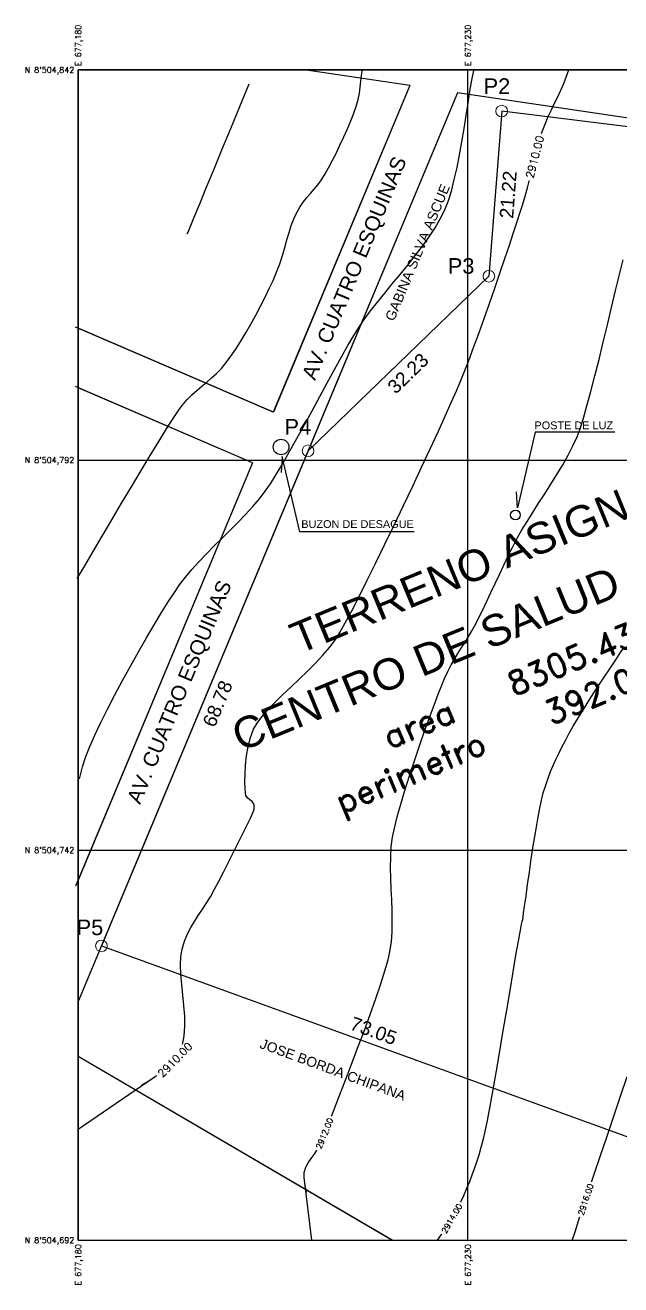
# Model space of a CAD drawing. Header units: metres. Extents: x 677079 to 678391, y 8504539 to 8504848.
# Drawn here: x 677173.2 to 677249.6, y 8504686.3 to 8504847.7 of the extents above; entities that cross this region are included whole.
import ezdxf
from ezdxf.enums import TextEntityAlignment as Align

# ---------------------------------------------------------------- set-up
doc = ezdxf.new("R2010")
doc.units = ezdxf.units.M
for name, color, linetype in [('C-HYDR-CTCH-FPTH', 4, 'Continuous'), ('C-TOPO', 7, 'Continuous'), ('C-TOPO-MAJR', 9, 'Continuous'), ('C-TOPO-MINR', 8, 'Continuous'), ('C-TOPO-TEXT', 7, 'Continuous'), ('GRID_NE', 251, 'Continuous'), ('GRID_NE_TXT', 7, 'Continuous')]:
    doc.layers.add(name, color=color, linetype=linetype)
doc.layers.add('COTAS', color=40, linetype='Continuous', lineweight=5)
doc.layers.add('CUADROS', color=9, linetype='Continuous', lineweight=20)
doc.styles.add('COTAS', font='arial.ttf')
doc.styles.add('CUADROS', font='arial.ttf')
doc.styles.add('GRID', font='romand.shx')
doc.styles.get("Standard").update_dxf_attribs({"font": 'simplex.shx'})
doc.dimstyles.new('GenDist', dxfattribs={"dimtxt": 1.75, "dimasz": 1, "dimexe": 0.18, "dimexo": 0.0625, "dimgap": 0.5, "dimtad": 2, "dimzin": 1, "dimdsep": 46, "dimtxsty": 'COTAS', "dimcen": 0.09, "dimse1": 1, "dimse2": 1, "dimsd1": 1, "dimsd2": 1, "dimclrt": 1, "dimadec": 0, "dimazin": 0, "dimtfac": 1, "dimtofl": 0, "dimtmove": 0, "dimatfit": 3, "dimfxl": 1, "dimtolj": 1, "dimtzin": 0, "dimarcsym": 0})

# ---------------------------------------------------------------- blocks, each defined once
blk = doc.blocks.new('*D86')
at = {"layer": 'Defpoints', "color": 0, "transparency": 16777216}
for p in [(677234.3, 8504836.49), (677234.33, 8504836.73), (677298.14, 8504828.8)]:
    blk.add_point(p, dxfattribs=at)
at = {"layer": 'COTAS', "color": 1, "transparency": 16777216, "insert": (677266.03, 8504831.14), "char_height": 1.75, "attachment_point": 5, "rotation": 352.916, "style": 'COTAS'}
blk.add_mtext('\\A1;64.30', dxfattribs=at)
blk = doc.blocks.new('*D87')
at = {"layer": 'Defpoints', "color": 0, "transparency": 16777216}
for p in [(677234.33, 8504836.73), (677232.69, 8504815.57), (677232.97, 8504815.55)]:
    blk.add_point(p, dxfattribs=at)
at = {"layer": 'COTAS', "color": 1, "transparency": 16777216, "insert": (677235.16, 8504826.02), "char_height": 1.75, "attachment_point": 5, "rotation": 85.5758, "style": 'COTAS'}
blk.add_mtext('\\A1;21.22', dxfattribs=at)
blk = doc.blocks.new('*D88')
at = {"layer": 'Defpoints', "color": 0, "transparency": 16777216}
for p in [(677232.69, 8504815.57), (677209.5, 8504793.19), (677209.76, 8504792.92)]:
    blk.add_point(p, dxfattribs=at)
at = {"layer": 'COTAS', "color": 1, "transparency": 16777216, "insert": (677222.32, 8504803.11), "char_height": 1.75, "attachment_point": 5, "rotation": 43.9755, "style": 'COTAS'}
blk.add_mtext('\\A1;32.23', dxfattribs=at)
blk = doc.blocks.new('*D89')
at = {"layer": 'Defpoints', "color": 0, "transparency": 16777216}
for p in [(677209.5, 8504793.19), (677182.98, 8504729.73), (677183.34, 8504729.58)]:
    blk.add_point(p, dxfattribs=at)
at = {"layer": 'COTAS', "color": 1, "transparency": 16777216, "insert": (677197.89, 8504760.77), "char_height": 1.75, "attachment_point": 5, "rotation": 67.3236, "style": 'COTAS'}
blk.add_mtext('\\A1;68.78', dxfattribs=at)
blk = doc.blocks.new('*D90')
at = {"layer": 'Defpoints', "color": 0, "transparency": 16777216}
for p in [(677182.98, 8504729.73), (677251.65, 8504704.82), (677251.75, 8504705.08)]:
    blk.add_point(p, dxfattribs=at)
at = {"layer": 'COTAS', "color": 1, "transparency": 16777216, "insert": (677217.89, 8504718.84), "char_height": 1.75, "attachment_point": 5, "rotation": 340.0594, "style": 'COTAS'}
blk.add_mtext('\\A1;73.05', dxfattribs=at)
blk = doc.blocks.new('*U100')
at = {"layer": 'C-TOPO-MAJR', "color": 9, "linetype": 'Continuous', "lineweight": -3, "insert": (677192.42, 8504715.13, 2910), "char_height": 1, "width": 5.7714, "attachment_point": 5, "rotation": 45.419, "bg_fill": 3, "box_fill_scale": 1.2, "bg_fill_color": 256, "bg_fill_true_color": 13158600, "bg_fill_transparency": 0}
blk.add_mtext('2910.00', dxfattribs=at)
blk = doc.blocks.new('*U101')
at = {"layer": 'C-TOPO-MINR', "color": 8, "linetype": 'Continuous', "lineweight": -3, "insert": (677211.6, 8504705.69, 2912), "char_height": 0.75, "width": 4.3286, "attachment_point": 5, "rotation": 67.6441, "bg_fill": 3, "box_fill_scale": 1.266667, "bg_fill_color": 256, "bg_fill_true_color": 13158600, "bg_fill_transparency": 0}
blk.add_mtext('2912.00', dxfattribs=at)
blk = doc.blocks.new('*U102')
at = {"layer": 'C-TOPO-MINR', "color": 8, "linetype": 'Continuous', "lineweight": -3, "insert": (677227.93, 8504694.79, 2914), "char_height": 0.75, "width": 4.3286, "attachment_point": 5, "rotation": 59.6395, "bg_fill": 3, "box_fill_scale": 1.266667, "bg_fill_color": 256, "bg_fill_true_color": 13158600, "bg_fill_transparency": 0}
blk.add_mtext('2914.00', dxfattribs=at)
blk = doc.blocks.new('*U103')
at = {"layer": 'C-TOPO-MINR', "color": 8, "linetype": 'Continuous', "lineweight": -3, "insert": (677245.11, 8504697.23, 2916), "char_height": 0.75, "width": 4.3286, "attachment_point": 5, "rotation": 71.4275, "bg_fill": 3, "box_fill_scale": 1.266667, "bg_fill_color": 256, "bg_fill_true_color": 13158600, "bg_fill_transparency": 0}
blk.add_mtext('2916.00', dxfattribs=at)
blk = doc.blocks.new('*U105')
at = {"layer": 'C-TOPO-MAJR', "color": 9, "linetype": 'Continuous', "lineweight": -3, "insert": (677238.58, 8504830.86, 2910), "char_height": 1, "width": 5.7714, "attachment_point": 5, "rotation": 75.3043, "bg_fill": 3, "box_fill_scale": 1.2, "bg_fill_color": 256, "bg_fill_true_color": 13158600, "bg_fill_transparency": 0}
blk.add_mtext('2910.00', dxfattribs=at)

msp = doc.modelspace()

# ---------------------------------------------------------------- linework, layer by layer
for p, q in [((677222.549, 8504839.995), (677205.033, 8504798.127)), ((677222.549, 8504839.995), (677205.054, 8504798.125)), ((677222.549, 8504839.995), (677205.054, 8504798.125)), ((677228.672, 8504839.088), (677180, 8504722.598)), ((677228.672, 8504839.088), (677180, 8504722.598)), ((677228.672, 8504839.088), (677209.496, 8504793.192)), ((677205.033, 8504798.127), (677179.669, 8504809.028)), ((677205.054, 8504798.125), (677180, 8504808.892)), ((677205.054, 8504798.125), (677180, 8504808.892)), ((677202.353, 8504791.66), (677179.669, 8504801.409)), ((677202.355, 8504791.665), (677180, 8504801.273)), ((677202.355, 8504791.665), (677180, 8504801.273)), ((677202.353, 8504791.66), (677179.669, 8504737.369)), ((677202.355, 8504791.665), (677180, 8504738.161)), ((677202.355, 8504791.665), (677180, 8504738.161)), ((677220.264, 8504692), (677180, 8504715.567)), ((677220.264, 8504692), (677180, 8504715.567)), ((677220.219, 8504692.026), (677180, 8504715.567))]:
    msp.add_line(p, q)
at = {"flags": 128}
for points in [[(677222.549, 8504839.995), (677209.009, 8504842)], [(677222.549, 8504839.995), (677209.009, 8504842)], [(677330, 8504824.081), (677228.672, 8504839.088)], [(677330, 8504824.081), (677228.672, 8504839.088)], [(677329.669, 8504824.13), (677228.672, 8504839.088)], [(677298.139, 8504828.8), (677234.328, 8504836.73), (677232.691, 8504815.572), (677209.496, 8504793.192), (677182.98, 8504729.73), (677251.652, 8504704.816), (677254.335, 8504713.925), (677259.446, 8504731.278), (677271.241, 8504761.005), (677274.098, 8504768.208), (677281.909, 8504787.893), (677298.139, 8504828.8)]]:
    msp.add_lwpolyline(points, dxfattribs=at)
for centre, radius in [((677206.027, 8504793.675), 1), ((677206.027, 8504793.675), 1), ((677206.027, 8504793.675), 1), ((677236.095, 8504784.963), 0.625)]:
    msp.add_circle(centre, radius)
at = {"layer": 'C-HYDR-CTCH-FPTH', "flags": 128}
msp.add_lwpolyline([(677298.139, 8504828.8), (677234.328, 8504836.73), (677232.691, 8504815.572), (677209.496, 8504793.192), (677182.98, 8504729.73), (677251.652, 8504704.816), (677254.335, 8504713.925), (677259.446, 8504731.278), (677271.241, 8504761.005), (677274.098, 8504768.208), (677281.909, 8504787.893), (677298.139, 8504828.8)], dxfattribs=at)
at = {"layer": 'C-TOPO', "color": 42, "linetype": 'Continuous', "lineweight": -3}
for p, q in [((677216.255, 8504840.546, 2906), (677216.344, 8504841.287, 2906)), ((677216.344, 8504841.287, 2906), (677216.476, 8504842.042, 2906)), ((677230.502, 8504840.674, 2908), (677230.748, 8504841.927, 2908)), ((677200.739, 8504837.326, 2904), (677201.936, 8504840.213, 2904)), ((677216.073, 8504839.026, 2906), (677216.175, 8504839.798, 2906)), ((677216.175, 8504839.798, 2906), (677216.255, 8504840.546, 2906)), ((677230.258, 8504839.273, 2908), (677230.502, 8504840.674, 2908)), ((677215.667, 8504837.333, 2906), (677215.914, 8504838.211, 2906)), ((677215.914, 8504838.211, 2906), (677216.073, 8504839.026, 2906)), ((677230.012, 8504837.754, 2908), (677230.258, 8504839.273, 2908)), ((677199.567, 8504834.491, 2904), (677200.739, 8504837.326, 2904)), ((677214.98, 8504835.5, 2906), (677215.358, 8504836.464, 2906)), ((677215.358, 8504836.464, 2906), (677215.667, 8504837.333, 2906)), ((677229.759, 8504836.15, 2908), (677230.012, 8504837.754, 2908)), ((677214.549, 8504834.474, 2906), (677214.98, 8504835.5, 2906)), ((677229.495, 8504834.492, 2908), (677229.759, 8504836.15, 2908)), ((677198.442, 8504831.767, 2904), (677199.567, 8504834.491, 2904)), ((677213.584, 8504832.352, 2906), (677214.078, 8504833.415, 2906)), ((677214.078, 8504833.415, 2906), (677214.549, 8504834.474, 2906)), ((677229.216, 8504832.81, 2908), (677229.495, 8504834.492, 2908)), ((677197.389, 8504829.212, 2904), (677198.442, 8504831.767, 2904)), ((677213.08, 8504831.315, 2906), (677213.584, 8504832.352, 2906)), ((677228.919, 8504831.137, 2908), (677229.216, 8504832.81, 2908)), ((677212.107, 8504829.443, 2906), (677212.583, 8504830.336, 2906)), ((677212.583, 8504830.336, 2906), (677213.08, 8504831.315, 2906)), ((677228.598, 8504829.504, 2908), (677228.919, 8504831.137, 2908)), ((677196.43, 8504826.884, 2904), (677197.389, 8504829.212, 2904)), ((677211.196, 8504827.931, 2906), (677211.667, 8504828.667, 2906)), ((677211.667, 8504828.667, 2906), (677212.107, 8504829.443, 2906)), ((677228.25, 8504827.943, 2908), (677228.598, 8504829.504, 2908)), ((677195.589, 8504824.841, 2904), (677196.43, 8504826.884, 2904)), ((677210.256, 8504826.723, 2906), (677210.726, 8504827.295, 2906)), ((677210.726, 8504827.295, 2906), (677211.196, 8504827.931, 2906)), ((677227.87, 8504826.484, 2908), (677228.25, 8504827.943, 2908)), ((677208.877, 8504825.065, 2906), (677209.33, 8504825.642, 2906)), ((677209.33, 8504825.642, 2906), (677209.791, 8504826.184, 2906)), ((677209.791, 8504826.184, 2906), (677210.256, 8504826.723, 2906)), ((677227, 8504824, 2908), (677227.455, 8504825.159, 2908)), ((677227.455, 8504825.159, 2908), (677227.87, 8504826.484, 2908)), ((677194.888, 8504823.14, 2904), (677195.589, 8504824.841, 2904)), ((677207.647, 8504822.906, 2906), (677208, 8504823.667, 2906)), ((677208, 8504823.667, 2906), (677208.433, 8504824.417, 2906)), ((677208.433, 8504824.417, 2906), (677208.877, 8504825.065, 2906)), ((677226.455, 8504822.91, 2908), (677227, 8504824, 2908)), ((677194.186, 8504821.446, 2904), (677194.444, 8504822.066, 2904)), ((677194.444, 8504822.066, 2904), (677194.888, 8504823.14, 2904)), ((677207.049, 8504821.188, 2906), (677207.335, 8504822.078, 2906)), ((677207.335, 8504822.078, 2906), (677207.647, 8504822.906, 2906)), ((677225.786, 8504821.778, 2908), (677226.455, 8504822.91, 2908)), ((677194, 8504821, 2904), (677194.054, 8504821.129, 2904)), ((677194.054, 8504821.129, 2904), (677194.186, 8504821.446, 2904)), ((677206.773, 8504820.244, 2906), (677207.049, 8504821.188, 2906)), ((677224.157, 8504819.422, 2908), (677225.014, 8504820.613, 2908)), ((677225.014, 8504820.613, 2908), (677225.786, 8504821.778, 2908)), ((677206.19, 8504818.229, 2906), (677206.492, 8504819.256, 2906)), ((677206.492, 8504819.256, 2906), (677206.773, 8504820.244, 2906)), ((677223.237, 8504818.215, 2908), (677224.157, 8504819.422, 2908)), ((677205.459, 8504816.094, 2906), (677205.851, 8504817.172, 2906)), ((677205.851, 8504817.172, 2906), (677206.19, 8504818.229, 2906)), ((677222.273, 8504817.001, 2908), (677223.237, 8504818.215, 2908)), ((677249.441, 8504815.776, 2912), (677249.899, 8504817.678, 2912)), ((677205, 8504815, 2906), (677205.459, 8504816.094, 2906)), ((677220.296, 8504814.582, 2908), (677221.286, 8504815.787, 2908)), ((677221.286, 8504815.787, 2908), (677222.273, 8504817.001, 2908)), ((677248.95, 8504813.721, 2912), (677249.441, 8504815.776, 2912)), ((677203.985, 8504812.88, 2906), (677204.52, 8504813.972, 2906)), ((677204.52, 8504813.972, 2906), (677205, 8504815, 2906)), ((677219.323, 8504813.395, 2908), (677220.296, 8504814.582, 2908)), ((677203.406, 8504811.746, 2906), (677203.985, 8504812.88, 2906)), ((677217.507, 8504811.11, 2908), (677218.386, 8504812.235, 2908)), ((677218.386, 8504812.235, 2908), (677219.323, 8504813.395, 2908)), ((677248.435, 8504811.56, 2912), (677248.95, 8504813.721, 2912)), ((677202.157, 8504809.44, 2906), (677202.793, 8504810.592, 2906)), ((677202.793, 8504810.592, 2906), (677203.406, 8504811.746, 2906)), ((677216.705, 8504810.029, 2908), (677217.507, 8504811.11, 2908)), ((677247.903, 8504809.339, 2912), (677248.435, 8504811.56, 2912)), ((677201.508, 8504808.314, 2906), (677202.157, 8504809.44, 2906)), ((677215.345, 8504807.948, 2908), (677216, 8504809, 2908)), ((677216, 8504809, 2908), (677216.705, 8504810.029, 2908)), ((677247.362, 8504807.105, 2912), (677247.903, 8504809.339, 2912)), ((677200.858, 8504807.234, 2906), (677201.508, 8504808.314, 2906)), ((677214.598, 8504806.676, 2908), (677215.345, 8504807.948, 2908)), ((677199.593, 8504805.305, 2906), (677200.216, 8504806.224, 2906)), ((677200.216, 8504806.224, 2906), (677200.858, 8504807.234, 2906)), ((677213.773, 8504805.221, 2908), (677214.598, 8504806.676, 2908)), ((677246.821, 8504804.903, 2912), (677247.362, 8504807.105, 2912)), ((677198.365, 8504803.742, 2906), (677199, 8504804.5, 2906)), ((677199, 8504804.5, 2906), (677199.593, 8504805.305, 2906)), ((677212.887, 8504803.621, 2908), (677213.773, 8504805.221, 2908)), ((677246.287, 8504802.782, 2912), (677246.821, 8504804.903, 2912)), ((677196.491, 8504801.997, 2906), (677197.113, 8504802.521, 2906)), ((677197.113, 8504802.521, 2906), (677197.737, 8504803.092, 2906)), ((677197.737, 8504803.092, 2906), (677198.365, 8504803.742, 2906)), ((677211.953, 8504801.915, 2908), (677212.887, 8504803.621, 2908)), ((677245.768, 8504800.787, 2912), (677246.287, 8504802.782, 2912)), ((677194.614, 8504800.397, 2906), (677195.243, 8504800.966, 2906)), ((677195.243, 8504800.966, 2906), (677195.868, 8504801.488, 2906)), ((677195.868, 8504801.488, 2906), (677196.491, 8504801.997, 2906)), ((677210.989, 8504800.139, 2908), (677211.953, 8504801.915, 2908)), ((677193.333, 8504799, 2906), (677193.978, 8504799.752, 2906)), ((677193.978, 8504799.752, 2906), (677194.614, 8504800.397, 2906)), ((677210.009, 8504798.332, 2908), (677210.989, 8504800.139, 2908)), ((677245.272, 8504798.965, 2912), (677245.768, 8504800.787, 2912)), ((677192.184, 8504797.323, 2906), (677192.858, 8504798.343, 2906)), ((677192.858, 8504798.343, 2906), (677193.333, 8504799, 2906)), ((677209.028, 8504796.532, 2908), (677210.009, 8504798.332, 2908)), ((677244.806, 8504797.362, 2912), (677245.272, 8504798.965, 2912)), ((677191.339, 8504795.992, 2906), (677192.184, 8504797.323, 2906)), ((677208.062, 8504794.777, 2908), (677209.028, 8504796.532, 2908)), ((677244.38, 8504796.025, 2912), (677244.806, 8504797.362, 2912)), ((677190.353, 8504794.401, 2906), (677191.339, 8504795.992, 2906)), ((677207.127, 8504793.105, 2908), (677208.062, 8504794.777, 2908)), ((677243.467, 8504793.819, 2912), (677244, 8504795, 2912)), ((677244, 8504795, 2912), (677244.38, 8504796.025, 2912)), ((677189.254, 8504792.602, 2906), (677190.353, 8504794.401, 2906)), ((677206.238, 8504791.553, 2908), (677207.127, 8504793.105, 2908)), ((677242.847, 8504792.61, 2912), (677243.467, 8504793.819, 2912)), ((677188.071, 8504790.645, 2906), (677189.254, 8504792.602, 2906)), ((677205.41, 8504790.16, 2908), (677206.238, 8504791.553, 2908)), ((677241.415, 8504790.142, 2912), (677242.156, 8504791.381, 2912)), ((677242.156, 8504791.381, 2912), (677242.847, 8504792.61, 2912)), ((677186.833, 8504788.581, 2906), (677188.071, 8504790.645, 2906)), ((677204.659, 8504788.963, 2908), (677205.41, 8504790.16, 2908)), ((677240.64, 8504788.903, 2912), (677241.415, 8504790.142, 2912)), ((677185.57, 8504786.463, 2906), (677186.833, 8504788.581, 2906)), ((677203.241, 8504787.022, 2908), (677204, 8504788, 2908)), ((677204, 8504788, 2908), (677204.659, 8504788.963, 2908)), ((677239.851, 8504787.673, 2912), (677240.64, 8504788.903, 2912)), ((677184.309, 8504784.34, 2906), (677185.57, 8504786.463, 2906)), ((677202.394, 8504786.033, 2908), (677203.241, 8504787.022, 2908)), ((677238.303, 8504785.28, 2912), (677239.066, 8504786.463, 2912)), ((677239.066, 8504786.463, 2912), (677239.851, 8504787.673, 2912)), ((677200.508, 8504784.03, 2908), (677201.477, 8504785.035, 2908)), ((677201.477, 8504785.035, 2908), (677202.394, 8504786.033, 2908)), ((677237.581, 8504784.136, 2912), (677238.303, 8504785.28, 2912)), ((677183.081, 8504782.264, 2906), (677184.309, 8504784.34, 2906)), ((677199.505, 8504783.021, 2908), (677200.508, 8504784.03, 2908)), ((677236.919, 8504783.039, 2912), (677237.581, 8504784.136, 2912)), ((677181.913, 8504780.287, 2906), (677183.081, 8504782.264, 2906)), ((677197.465, 8504780.996, 2908), (677198.484, 8504782.009, 2908)), ((677198.484, 8504782.009, 2908), (677199.505, 8504783.021, 2908)), ((677235.743, 8504780.871, 2912), (677236.333, 8504782, 2912)), ((677236.333, 8504782, 2912), (677236.919, 8504783.039, 2912)), ((677180.835, 8504778.459, 2906), (677181.913, 8504780.287, 2906)), ((677195.499, 8504778.978, 2908), (677196.464, 8504779.985, 2908)), ((677196.464, 8504779.985, 2908), (677197.465, 8504780.996, 2908)), ((677235.162, 8504779.711, 2912), (677235.743, 8504780.871, 2912)), ((677179.876, 8504776.832, 2906), (677180.835, 8504778.459, 2906)), ((677194.588, 8504777.977, 2908), (677195.499, 8504778.978, 2908)), ((677234.033, 8504777.352, 2912), (677234.592, 8504778.533, 2912)), ((677234.592, 8504778.533, 2912), (677235.162, 8504779.711, 2912)), ((677193, 8504776, 2908), (677193.749, 8504776.983, 2908)), ((677193.749, 8504776.983, 2908), (677194.588, 8504777.977, 2908)), ((677233.487, 8504776.183, 2912), (677234.033, 8504777.352, 2912)), ((677192.337, 8504775.035, 2908), (677193, 8504776, 2908)), ((677232.956, 8504775.038, 2912), (677233.487, 8504776.183, 2912)), ((677190.693, 8504772.448, 2908), (677191.562, 8504773.84, 2908)), ((677191.562, 8504773.84, 2908), (677192.337, 8504775.035, 2908)), ((677231.941, 8504772.883, 2912), (677232.44, 8504773.934, 2912)), ((677232.44, 8504773.934, 2912), (677232.956, 8504775.038, 2912)), ((677189.754, 8504770.894, 2908), (677190.693, 8504772.448, 2908)), ((677231, 8504771, 2912), (677231.461, 8504771.9, 2912)), ((677231.461, 8504771.9, 2912), (677231.941, 8504772.883, 2912)), ((677188.763, 8504769.212, 2908), (677189.754, 8504770.894, 2908)), ((677230.51, 8504770.106, 2912), (677231, 8504771, 2912)), ((677187.742, 8504767.437, 2908), (677188.763, 8504769.212, 2908)), ((677229.585, 8504768.57, 2912), (677230.039, 8504769.306, 2912)), ((677230.039, 8504769.306, 2912), (677230.51, 8504770.106, 2912)), ((677186.713, 8504765.602, 2908), (677187.742, 8504767.437, 2908)), ((677228.282, 8504766.484, 2912), (677228.709, 8504767.187, 2912)), ((677228.709, 8504767.187, 2912), (677229.142, 8504767.873, 2912)), ((677229.142, 8504767.873, 2912), (677229.585, 8504768.57, 2912)), ((677248.952, 8504766.389, 2914), (677249.497, 8504767.213, 2914)), ((677249.497, 8504767.213, 2914), (677249.86, 8504767.769, 2914)), ((677185.695, 8504763.744, 2908), (677186.713, 8504765.602, 2908)), ((677227.43, 8504764.918, 2912), (677227.856, 8504765.737, 2912)), ((677227.856, 8504765.737, 2912), (677228.282, 8504766.484, 2912)), ((677248.267, 8504765.355, 2914), (677248.952, 8504766.389, 2914)), ((677226.644, 8504763.155, 2912), (677227, 8504764, 2912)), ((677227, 8504764, 2912), (677227.43, 8504764.918, 2912)), ((677246.64, 8504762.883, 2914), (677247.483, 8504764.168, 2914)), ((677247.483, 8504764.168, 2914), (677248.267, 8504765.355, 2914)), ((677184.709, 8504761.895, 2908), (677185.695, 8504763.744, 2908)), ((677226.191, 8504762.006, 2912), (677226.644, 8504763.155, 2912)), ((677245.781, 8504761.559, 2914), (677246.64, 8504762.883, 2914)), ((677183.777, 8504760.09, 2908), (677184.709, 8504761.895, 2908)), ((677225.07, 8504758.995, 2912), (677225.66, 8504760.602, 2912)), ((677225.66, 8504760.602, 2912), (677226.191, 8504762.006, 2912)), ((677244.946, 8504760.251, 2914), (677245.781, 8504761.559, 2914)), ((677182.919, 8504758.364, 2908), (677183.777, 8504760.09, 2908)), ((677224.441, 8504757.234, 2912), (677225.07, 8504758.995, 2912)), ((677243.514, 8504757.915, 2914), (677244.176, 8504759.018, 2914)), ((677244.176, 8504759.018, 2914), (677244.946, 8504760.251, 2914)), ((677182.157, 8504756.75, 2908), (677182.919, 8504758.364, 2908)), ((677243, 8504757, 2914), (677243.514, 8504757.915, 2914)), ((677181.51, 8504755.284, 2908), (677182.157, 8504756.75, 2908)), ((677223.793, 8504755.37, 2912), (677224.441, 8504757.234, 2912)), ((677242.057, 8504755.213, 2914), (677242.505, 8504756.067, 2914)), ((677242.505, 8504756.067, 2914), (677243, 8504757, 2914)), ((677181, 8504754, 2908), (677181.51, 8504755.284, 2908)), ((677223.144, 8504753.454, 2912), (677223.793, 8504755.37, 2912)), ((677241.275, 8504753.64, 2914), (677241.649, 8504754.412, 2914)), ((677241.649, 8504754.412, 2914), (677242.057, 8504755.213, 2914)), ((677180.16, 8504751.141, 2908), (677180.573, 8504752.687, 2908)), ((677180.573, 8504752.687, 2908), (677181, 8504754, 2908)), ((677222.514, 8504751.535, 2912), (677223.144, 8504753.454, 2912)), ((677240.599, 8504752.081, 2914), (677240.927, 8504752.871, 2914)), ((677240.927, 8504752.871, 2914), (677241.275, 8504753.64, 2914)), ((677221.922, 8504749.664, 2912), (677222.514, 8504751.535, 2912)), ((677239.976, 8504750.337, 2914), (677240.284, 8504751.245, 2914)), ((677240.284, 8504751.245, 2914), (677240.599, 8504752.081, 2914)), ((677221.389, 8504747.891, 2912), (677221.922, 8504749.664, 2912)), ((677239.425, 8504748.39, 2914), (677239.667, 8504749.333, 2914)), ((677239.667, 8504749.333, 2914), (677239.976, 8504750.337, 2914)), ((677220.934, 8504746.267, 2912), (677221.389, 8504747.891, 2912)), ((677239.172, 8504747.186, 2914), (677239.425, 8504748.39, 2914)), ((677220.575, 8504744.842, 2912), (677220.934, 8504746.267, 2912)), ((677238.911, 8504745.778, 2914), (677239.172, 8504747.186, 2914)), ((677220.333, 8504743.667, 2912), (677220.575, 8504744.842, 2912)), ((677238.647, 8504744.221, 2914), (677238.911, 8504745.778, 2914)), ((677220.171, 8504742.415, 2912), (677220.333, 8504743.667, 2912)), ((677238.385, 8504742.569, 2914), (677238.647, 8504744.221, 2914)), ((677220.092, 8504741.114, 2912), (677220.171, 8504742.415, 2912)), ((677238.13, 8504740.877, 2914), (677238.385, 8504742.569, 2914)), ((677220.076, 8504739.773, 2912), (677220.092, 8504741.114, 2912)), ((677220.105, 8504738.404, 2912), (677220.076, 8504739.773, 2912)), ((677237.886, 8504739.202, 2914), (677238.13, 8504740.877, 2914)), ((677220.161, 8504737.019, 2912), (677220.105, 8504738.404, 2912)), ((677237.658, 8504737.598, 2914), (677237.886, 8504739.202, 2914)), ((677220.224, 8504735.629, 2912), (677220.161, 8504737.019, 2912)), ((677237.451, 8504736.121, 2914), (677237.658, 8504737.598, 2914)), ((677220.276, 8504734.246, 2912), (677220.224, 8504735.629, 2912)), ((677237.145, 8504733.957, 2914), (677237.269, 8504734.825, 2914)), ((677237.269, 8504734.825, 2914), (677237.451, 8504736.121, 2914)), ((677220.299, 8504732.879, 2912), (677220.276, 8504734.246, 2912)), ((677237, 8504733, 2914), (677237.02, 8504733.127, 2914)), ((677237.02, 8504733.127, 2914), (677237.066, 8504733.422, 2914)), ((677237.066, 8504733.422, 2914), (677237.145, 8504733.957, 2914)), ((677220.179, 8504730.245, 2912), (677220.273, 8504731.542, 2912)), ((677220.273, 8504731.542, 2912), (677220.299, 8504732.879, 2912)), ((677236.477, 8504730.336, 2914), (677236.728, 8504731.736, 2914)), ((677236.728, 8504731.736, 2914), (677236.877, 8504732.511, 2914)), ((677236.877, 8504732.511, 2914), (677236.955, 8504732.863, 2914)), ((677236.955, 8504732.863, 2914), (677236.989, 8504732.979, 2914)), ((677236.989, 8504732.979, 2914), (677237, 8504733, 2914)), ((677220, 8504729, 2912), (677220.179, 8504730.245, 2912)), ((677236.164, 8504728.532, 2914), (677236.477, 8504730.336, 2914)), ((677219.748, 8504727.927, 2912), (677220, 8504729, 2912)), ((677235.801, 8504726.403, 2914), (677236.164, 8504728.532, 2914)), ((677219.342, 8504726.527, 2912), (677219.748, 8504727.927, 2912)), ((677218.808, 8504724.857, 2912), (677219.342, 8504726.527, 2912)), ((677235.4, 8504724.031, 2914), (677235.801, 8504726.403, 2914)), ((677218.167, 8504722.974, 2912), (677218.808, 8504724.857, 2912)), ((677234.972, 8504721.496, 2914), (677235.4, 8504724.031, 2914)), ((677217.445, 8504720.933, 2912), (677218.167, 8504722.974, 2912)), ((677216.666, 8504718.791, 2912), (677217.445, 8504720.933, 2912)), ((677234.53, 8504718.878, 2914), (677234.972, 8504721.496, 2914)), ((677215.853, 8504716.604, 2912), (677216.666, 8504718.791, 2912)), ((677234.084, 8504716.257, 2914), (677234.53, 8504718.878, 2914)), ((677215.03, 8504714.428, 2912), (677215.853, 8504716.604, 2912)), ((677233.648, 8504713.716, 2914), (677234.084, 8504716.257, 2914)), ((677214.22, 8504712.32, 2912), (677215.03, 8504714.428, 2912)), ((677233.231, 8504711.333, 2914), (677233.648, 8504713.716, 2914)), ((677213.449, 8504710.337, 2912), (677214.22, 8504712.32, 2912)), ((677249.588, 8504710.472, 2916), (677250.434, 8504712.987, 2916)), ((677232.846, 8504709.189, 2914), (677233.231, 8504711.333, 2914)), ((677212.74, 8504708.534, 2912), (677213.449, 8504710.337, 2912)), ((677232.505, 8504707.365, 2914), (677232.846, 8504709.189, 2914)), ((677248.722, 8504707.908, 2916), (677249.588, 8504710.472, 2916)), ((677212.117, 8504706.967, 2912), (677212.74, 8504708.534, 2912)), ((677232.219, 8504705.942, 2914), (677232.505, 8504707.365, 2914)), ((677247.855, 8504705.348, 2916), (677248.722, 8504707.908, 2916)), ((677211.223, 8504704.769, 2912), (677211.603, 8504705.693, 2912)), ((677211.603, 8504705.693, 2912), (677212.117, 8504706.967, 2912)), ((677232, 8504705, 2914), (677232.219, 8504705.942, 2914)), ((677210.639, 8504703.575, 2912), (677211, 8504704.25, 2912)), ((677211, 8504704.25, 2912), (677211.223, 8504704.769, 2912)), ((677231.706, 8504703.933, 2914), (677232, 8504705, 2914)), ((677247.007, 8504702.846, 2916), (677247.855, 8504705.348, 2916)), ((677209.514, 8504701.947, 2912), (677209.869, 8504702.476, 2912)), ((677209.869, 8504702.476, 2912), (677210.253, 8504703.001, 2912)), ((677210.253, 8504703.001, 2912), (677210.639, 8504703.575, 2912)), ((677231.142, 8504702.068, 2914), (677231.423, 8504702.964, 2914)), ((677231.423, 8504702.964, 2914), (677231.706, 8504703.933, 2914)), ((677246.198, 8504700.456, 2916), (677247.007, 8504702.846, 2916)), ((677209, 8504700.667, 2912), (677209.215, 8504701.361, 2912)), ((677209.215, 8504701.361, 2912), (677209.514, 8504701.947, 2912)), ((677230.551, 8504700.388, 2914), (677230.854, 8504701.218, 2914)), ((677230.854, 8504701.218, 2914), (677231.142, 8504702.068, 2914)), ((677208.978, 8504700.066, 2912), (677209, 8504700.667, 2912)), ((677209.982, 8504692, 2912), (677208.978, 8504700.066, 2912)), ((677209.28, 8504698.16, 2912), (677209.084, 8504699.215, 2912)), ((677229.86, 8504698.685, 2914), (677230.222, 8504699.552, 2914)), ((677230.222, 8504699.552, 2914), (677230.551, 8504700.388, 2914)), ((677245.448, 8504698.233, 2916), (677246.198, 8504700.456, 2916)), ((677229, 8504696.75, 2914), (677229.456, 8504697.759, 2914)), ((677229.456, 8504697.759, 2914), (677229.86, 8504698.685, 2914)), ((677244.774, 8504696.229, 2916), (677245.448, 8504698.233, 2916)), ((677228.51, 8504695.783, 2914), (677229, 8504696.75, 2914)), ((677244.199, 8504694.5, 2916), (677244.774, 8504696.229, 2916)), ((677227.279, 8504693.77, 2914), (677227.928, 8504694.789, 2914)), ((677227.928, 8504694.789, 2914), (677228.51, 8504695.783, 2914)), ((677243.74, 8504693.1, 2916), (677244.199, 8504694.5, 2916)), ((677226.109, 8504692), (677226.59, 8504692.727, 2914)), ((677226.59, 8504692.727, 2914), (677227.279, 8504693.77, 2914)), ((677243.417, 8504692.082, 2916), (677243.74, 8504693.1, 2916))]:
    msp.add_line(p, q, dxfattribs=at)
at = {"layer": 'C-TOPO', "color": 3, "linetype": 'Continuous', "lineweight": -3}
for p, q in [((677242.288, 8504840.286, 2910), (677242.937, 8504842, 2910)), ((677241.906, 8504839.4, 2910), (677242.288, 8504840.286, 2910)), ((677241.109, 8504837.744, 2910), (677241.511, 8504838.563, 2910)), ((677241.511, 8504838.563, 2910), (677241.906, 8504839.4, 2910)), ((677240.296, 8504836.029, 2910), (677240.702, 8504836.909, 2910)), ((677240.702, 8504836.909, 2910), (677241.109, 8504837.744, 2910)), ((677239.5, 8504834, 2910), (677239.894, 8504835.069, 2910)), ((677239.894, 8504835.069, 2910), (677240.296, 8504836.029, 2910)), ((677239.144, 8504832.9, 2910), (677239.5, 8504834, 2910)), ((677238.579, 8504830.858, 2910), (677238.842, 8504831.859, 2910)), ((677238.842, 8504831.859, 2910), (677239.144, 8504832.9, 2910)), ((677238.341, 8504829.879, 2910), (677238.579, 8504830.858, 2910)), ((677237.88, 8504827.912, 2910), (677238.113, 8504828.903, 2910)), ((677238.113, 8504828.903, 2910), (677238.341, 8504829.879, 2910)), ((677237.338, 8504825.812, 2910), (677237.626, 8504826.888, 2910)), ((677237.626, 8504826.888, 2910), (677237.88, 8504827.912, 2910)), ((677237, 8504824.667, 2910), (677237.338, 8504825.812, 2910)), ((677236.328, 8504822.575, 2910), (677236.712, 8504823.755, 2910)), ((677236.712, 8504823.755, 2910), (677237, 8504824.667, 2910)), ((677235.862, 8504821.164, 2910), (677236.328, 8504822.575, 2910)), ((677235.327, 8504819.564, 2910), (677235.862, 8504821.164, 2910)), ((677234.736, 8504817.815, 2910), (677235.327, 8504819.564, 2910)), ((677234.1, 8504815.958, 2910), (677234.736, 8504817.815, 2910)), ((677233.435, 8504814.031, 2910), (677234.1, 8504815.958, 2910)), ((677232.751, 8504812.076, 2910), (677233.435, 8504814.031, 2910)), ((677232.063, 8504810.133, 2910), (677232.751, 8504812.076, 2910)), ((677231.382, 8504808.242, 2910), (677232.063, 8504810.133, 2910)), ((677230.723, 8504806.442, 2910), (677231.382, 8504808.242, 2910)), ((677230.098, 8504804.776, 2910), (677230.723, 8504806.442, 2910)), ((677229.519, 8504803.281, 2910), (677230.098, 8504804.776, 2910)), ((677229, 8504802, 2910), (677229.519, 8504803.281, 2910)), ((677228.512, 8504800.861, 2910), (677229, 8504802, 2910)), ((677227.071, 8504797.632, 2910), (677227.862, 8504799.39, 2910)), ((677227.862, 8504799.39, 2910), (677228.512, 8504800.861, 2910)), ((677226.159, 8504795.634, 2910), (677227.071, 8504797.632, 2910)), ((677225.149, 8504793.442, 2910), (677226.159, 8504795.634, 2910)), ((677224.061, 8504791.104, 2910), (677225.149, 8504793.442, 2910)), ((677222.915, 8504788.666, 2910), (677224.061, 8504791.104, 2910)), ((677221.735, 8504786.174, 2910), (677222.915, 8504788.666, 2910)), ((677220.54, 8504783.674, 2910), (677221.735, 8504786.174, 2910)), ((677219.351, 8504781.214, 2910), (677220.54, 8504783.674, 2910)), ((677218.191, 8504778.839, 2910), (677219.351, 8504781.214, 2910)), ((677217.08, 8504776.597, 2910), (677218.191, 8504778.839, 2910)), ((677216.039, 8504774.534, 2910), (677217.08, 8504776.597, 2910)), ((677215.089, 8504772.696, 2910), (677216.039, 8504774.534, 2910)), ((677214.252, 8504771.13, 2910), (677215.089, 8504772.696, 2910)), ((677213.549, 8504769.883, 2910), (677214.252, 8504771.13, 2910)), ((677212.267, 8504768.015, 2910), (677213, 8504769, 2910)), ((677213, 8504769, 2910), (677213.549, 8504769.883, 2910)), ((677210.44, 8504765.983, 2910), (677211.403, 8504767.007, 2910)), ((677211.403, 8504767.007, 2910), (677212.267, 8504768.015, 2910)), ((677209.41, 8504764.953, 2910), (677210.44, 8504765.983, 2910)), ((677207.271, 8504762.906, 2910), (677208.343, 8504763.924, 2910)), ((677208.343, 8504763.924, 2910), (677209.41, 8504764.953, 2910)), ((677206.226, 8504761.907, 2910), (677207.271, 8504762.906, 2910)), ((677204.342, 8504760.001, 2910), (677205.239, 8504760.936, 2910)), ((677205.239, 8504760.936, 2910), (677206.226, 8504761.907, 2910)), ((677202.941, 8504758.274, 2910), (677203.565, 8504759.111, 2910)), ((677203.565, 8504759.111, 2910), (677204.342, 8504760.001, 2910)), ((677202.104, 8504756.444, 2910), (677202.5, 8504757.5, 2910)), ((677202.5, 8504757.5, 2910), (677202.941, 8504758.274, 2910)), ((677201.809, 8504755.288, 2910), (677202.104, 8504756.444, 2910)), ((677201.471, 8504752.895, 2910), (677201.602, 8504754.087, 2910)), ((677201.602, 8504754.087, 2910), (677201.809, 8504755.288, 2910)), ((677201.403, 8504751.767, 2910), (677201.471, 8504752.895, 2910)), ((677201.385, 8504750.759, 2910), (677201.403, 8504751.767, 2910)), ((677201.403, 8504749.925, 2910), (677201.385, 8504750.759, 2910)), ((677201.446, 8504749.321, 2910), (677201.403, 8504749.925, 2910)), ((677201.5, 8504749, 2910), (677201.446, 8504749.321, 2910)), ((677201.707, 8504748.689, 2910), (677201.5, 8504749, 2910)), ((677202.01, 8504748.448, 2910), (677201.707, 8504748.689, 2910)), ((677202.308, 8504748.233, 2910), (677202.01, 8504748.448, 2910)), ((677202.5, 8504748, 2910), (677202.308, 8504748.233, 2910)), ((677202.572, 8504747.753, 2910), (677202.5, 8504748, 2910)), ((677202.586, 8504747.514, 2910), (677202.572, 8504747.753, 2910)), ((677201.685, 8504745.257, 2910), (677202.1, 8504746.111, 2910)), ((677202.1, 8504746.111, 2910), (677202.382, 8504746.711, 2910)), ((677202.382, 8504746.711, 2910), (677202.5, 8504747, 2910)), ((677202.5, 8504747, 2910), (677202.558, 8504747.268, 2910)), ((677202.558, 8504747.268, 2910), (677202.586, 8504747.514, 2910)), ((677201.166, 8504744.207, 2910), (677201.685, 8504745.257, 2910)), ((677199.931, 8504741.746, 2910), (677200.571, 8504743.017, 2910)), ((677200.571, 8504743.017, 2910), (677201.166, 8504744.207, 2910)), ((677199.274, 8504740.452, 2910), (677199.931, 8504741.746, 2910)), ((677198.63, 8504739.191, 2910), (677199.274, 8504740.452, 2910)), ((677197.5, 8504737, 2910), (677198.029, 8504738.021, 2910)), ((677198.029, 8504738.021, 2910), (677198.63, 8504739.191, 2910)), ((677196.961, 8504736.031, 2910), (677197.5, 8504737, 2910)), ((677195.898, 8504734.366, 2910), (677196.425, 8504735.163, 2910)), ((677196.425, 8504735.163, 2910), (677196.961, 8504736.031, 2910)), ((677194.901, 8504732.86, 2910), (677195.387, 8504733.609, 2910)), ((677195.387, 8504733.609, 2910), (677195.898, 8504734.366, 2910)), ((677194.027, 8504731.265, 2910), (677194.445, 8504732.089, 2910)), ((677194.445, 8504732.089, 2910), (677194.901, 8504732.86, 2910)), ((677193.333, 8504729.333, 2910), (677193.654, 8504730.357, 2910)), ((677193.654, 8504730.357, 2910), (677194.027, 8504731.265, 2910)), ((677193.13, 8504727.262, 2910), (677193.168, 8504728.364, 2910)), ((677193.168, 8504728.364, 2910), (677193.333, 8504729.333, 2910)), ((677193.184, 8504726.054, 2910), (677193.13, 8504727.262, 2910)), ((677193.298, 8504724.77, 2910), (677193.184, 8504726.054, 2910)), ((677193.44, 8504723.437, 2910), (677193.298, 8504724.77, 2910)), ((677193.575, 8504722.084, 2910), (677193.44, 8504723.437, 2910)), ((677193.67, 8504720.738, 2910), (677193.575, 8504722.084, 2910)), ((677193.694, 8504719.429, 2910), (677193.67, 8504720.738, 2910)), ((677193.612, 8504718.184, 2910), (677193.694, 8504719.429, 2910)), ((677193, 8504716, 2910), (677193.392, 8504717.032, 2910)), ((677193.392, 8504717.032, 2910), (677193.612, 8504718.184, 2910)), ((677192.415, 8504715.134, 2910), (677193, 8504716, 2910)), ((677190.562, 8504713.474, 2910), (677191.587, 8504714.293, 2910)), ((677191.587, 8504714.293, 2910), (677192.415, 8504715.134, 2910)), ((677180, 8504706.243, 2910), (677190.562, 8504713.474, 2910)), ((677188.102, 8504711.87, 2910), (677189.385, 8504712.668, 2910))]:
    msp.add_line(p, q, dxfattribs=at)
at = {"layer": 'COTAS'}
for centre in [(677234.328, 8504836.73), (677232.691, 8504815.572), (677209.496, 8504793.192), (677182.98, 8504729.73)]:
    msp.add_circle(centre, 0.75, dxfattribs=at)
at = {"layer": 'GRID_NE'}
for p, q in [((677180, 8504692), (677180, 8504842)), ((677180, 8504842), (677330, 8504842)), ((677180, 8504792), (677330, 8504792)), ((677180, 8504742), (677330, 8504742))]:
    msp.add_line(p, q, dxfattribs=at)
at = {"layer": 'GRID_NE', "flags": 128}
for points in [[(677248.834, 8504795.577), (677238.615, 8504795.577), (677236.337, 8504785.884), (677236.228, 8504787.933)], [(677223.081, 8504782.783), (677208.435, 8504782.783), (677206.157, 8504792.475), (677206.048, 8504790.426)]]:
    msp.add_lwpolyline(points, dxfattribs=at)

# ---------------------------------------------------------------- texts
at = {"layer": 'CUADROS', "style": 'CUADROS'}
for s, p in [('P2', (677233.716, 8504839.932)), ('P3', (677229.127, 8504816.881)), ('P4', (677208.178, 8504796.272)), ('P5', (677181.507, 8504732.111))]:
    msp.add_text(s, height=2, dxfattribs=at).set_placement(p, align=Align.MIDDLE_CENTER)
at = {"layer": 'CUADROS', "color": 3, "ltscale": 0.5, "style": 'CUADROS'}
for s, height, rotation, p in [('AV. CUATRO ESQUINAS ', 1.89844, 67.36753, (677215.539, 8504816.958)), ('GABINA SILVA ASCUE', 1.26562, 67.36753, (677223.528, 8504818.608)), ('AV. CUATRO ESQUINAS ', 1.89844, 67.36753, (677193.103, 8504762.627)), ('JOSE BORDA CHIPANA', 1.26562, 339.79012, (677212.679, 8504713.866))]:
    msp.add_text(s, height=height, rotation=rotation, dxfattribs=at).set_placement(p, align=Align.MIDDLE_CENTER)
at = {"layer": 'CUADROS', "ltscale": 0.5, "style": 'CUADROS'}
for s, p in [('POSTE DE LUZ', (677238.532, 8504795.953)), ('BUZON DE DESAGUE', (677208.618, 8504783.296))]:
    msp.add_text(s, height=1, dxfattribs=at).set_placement(p)
for s, p in [('TERRENO ASIGNADO ', (677208.284, 8504767.08, 2912)), ('CENTRO DE SALUD ANDARAPA', (677200.811, 8504754.572, 2912))]:
    msp.add_text(s, height=4, rotation=22.39596, dxfattribs=at).set_placement(p)
at = {"layer": 'GRID_NE', "style": 'GRID'}
for s, p in [('area   8305.439', (677219.9, 8504754.882)), ('            perimetro   392.09', (677188.207, 8504735.74))]:
    msp.add_text(s, height=3.10511, rotation=22.94893, dxfattribs=at).set_placement(p)
at = {"layer": 'GRID_NE_TXT', "ltscale": 2, "style": 'GRID'}
for s, p in [('E 677,180', (677180, 8504842.5)), ('E 677,230', (677230, 8504842.5, 0.5))]:
    msp.add_text(s, height=0.75, rotation=90, dxfattribs=at).set_placement(p, align=Align.MIDDLE_LEFT)
for s, p in [("N 8'504,842", (677179.5, 8504842, 0.5)), ("N 8'504,792", (677179.5, 8504792, 0.5)), ("N 8'504,742", (677179.5, 8504742, 0.5)), ("N 8'504,692", (677179.5, 8504692, 0.5))]:
    msp.add_text(s, height=0.75, dxfattribs=at).set_placement(p, align=Align.MIDDLE_RIGHT)
for s, p in [('E 677,180', (677180, 8504691.5, 0.5)), ('E 677,230', (677230, 8504691.5, 0.5))]:
    msp.add_text(s, height=0.75, rotation=90, dxfattribs=at).set_placement(p, align=Align.MIDDLE_RIGHT)

# ---------------------------------------------------------------- dimensions: what is measured, and where the dimension line sits
at = {"layer": 'COTAS'}
for p1, p2, distance, picture, middle in [((677234.328, 8504836.73), (677232.691, 8504815.572), 0.276, '*D87', (677235.159, 8504826.023)), ((677298.139, 8504828.8), (677234.328, 8504836.73), 0.245, '*D86', (677266.031, 8504831.139)), ((677232.691, 8504815.572), (677209.496, 8504793.192), 0.374, '*D88', (677222.321, 8504803.11)), ((677209.496, 8504793.192), (677182.98, 8504729.73), 0.392, '*D89', (677197.885, 8504760.773)), ((677182.98, 8504729.73), (677251.652, 8504704.816), 0.276, '*D90', (677217.886, 8504718.843))]:
    dim = msp.add_aligned_dim(p1=p1, p2=p2, distance=distance, dimstyle='GenDist', dxfattribs=at)
    dim.commit()
    dim.dimension.update_dxf_attribs({"geometry": picture, "text_midpoint": middle})

# ---------------------------------------------------------------- next in the draw order: block references
at = {"layer": 'C-TOPO-TEXT', "color": 7, "linetype": 'Continuous', "lineweight": -3}
for name in ['*U100', '*U101', '*U103', '*U102']:
    msp.add_blockref(name, (0, 0), dxfattribs=at)

# ---------------------------------------------------------------- next in the draw order: linework, layer by layer
at = {"layer": 'GRID_NE'}
for p, q in [((677230, 8504692), (677230, 8504842)), ((677180, 8504692), (677330, 8504692))]:
    msp.add_line(p, q, dxfattribs=at)
msp.add_lwpolyline([(677180, 8504692), (677330, 8504692), (677330, 8504842), (677180, 8504842)], close=True, dxfattribs=at)

# ---------------------------------------------------------------- next in the draw order: block references
at = {"layer": 'C-TOPO-TEXT', "color": 7, "linetype": 'Continuous', "lineweight": -3}
msp.add_blockref('*U105', (0, 0), dxfattribs=at)

doc.saveas('drawing.dxf')
